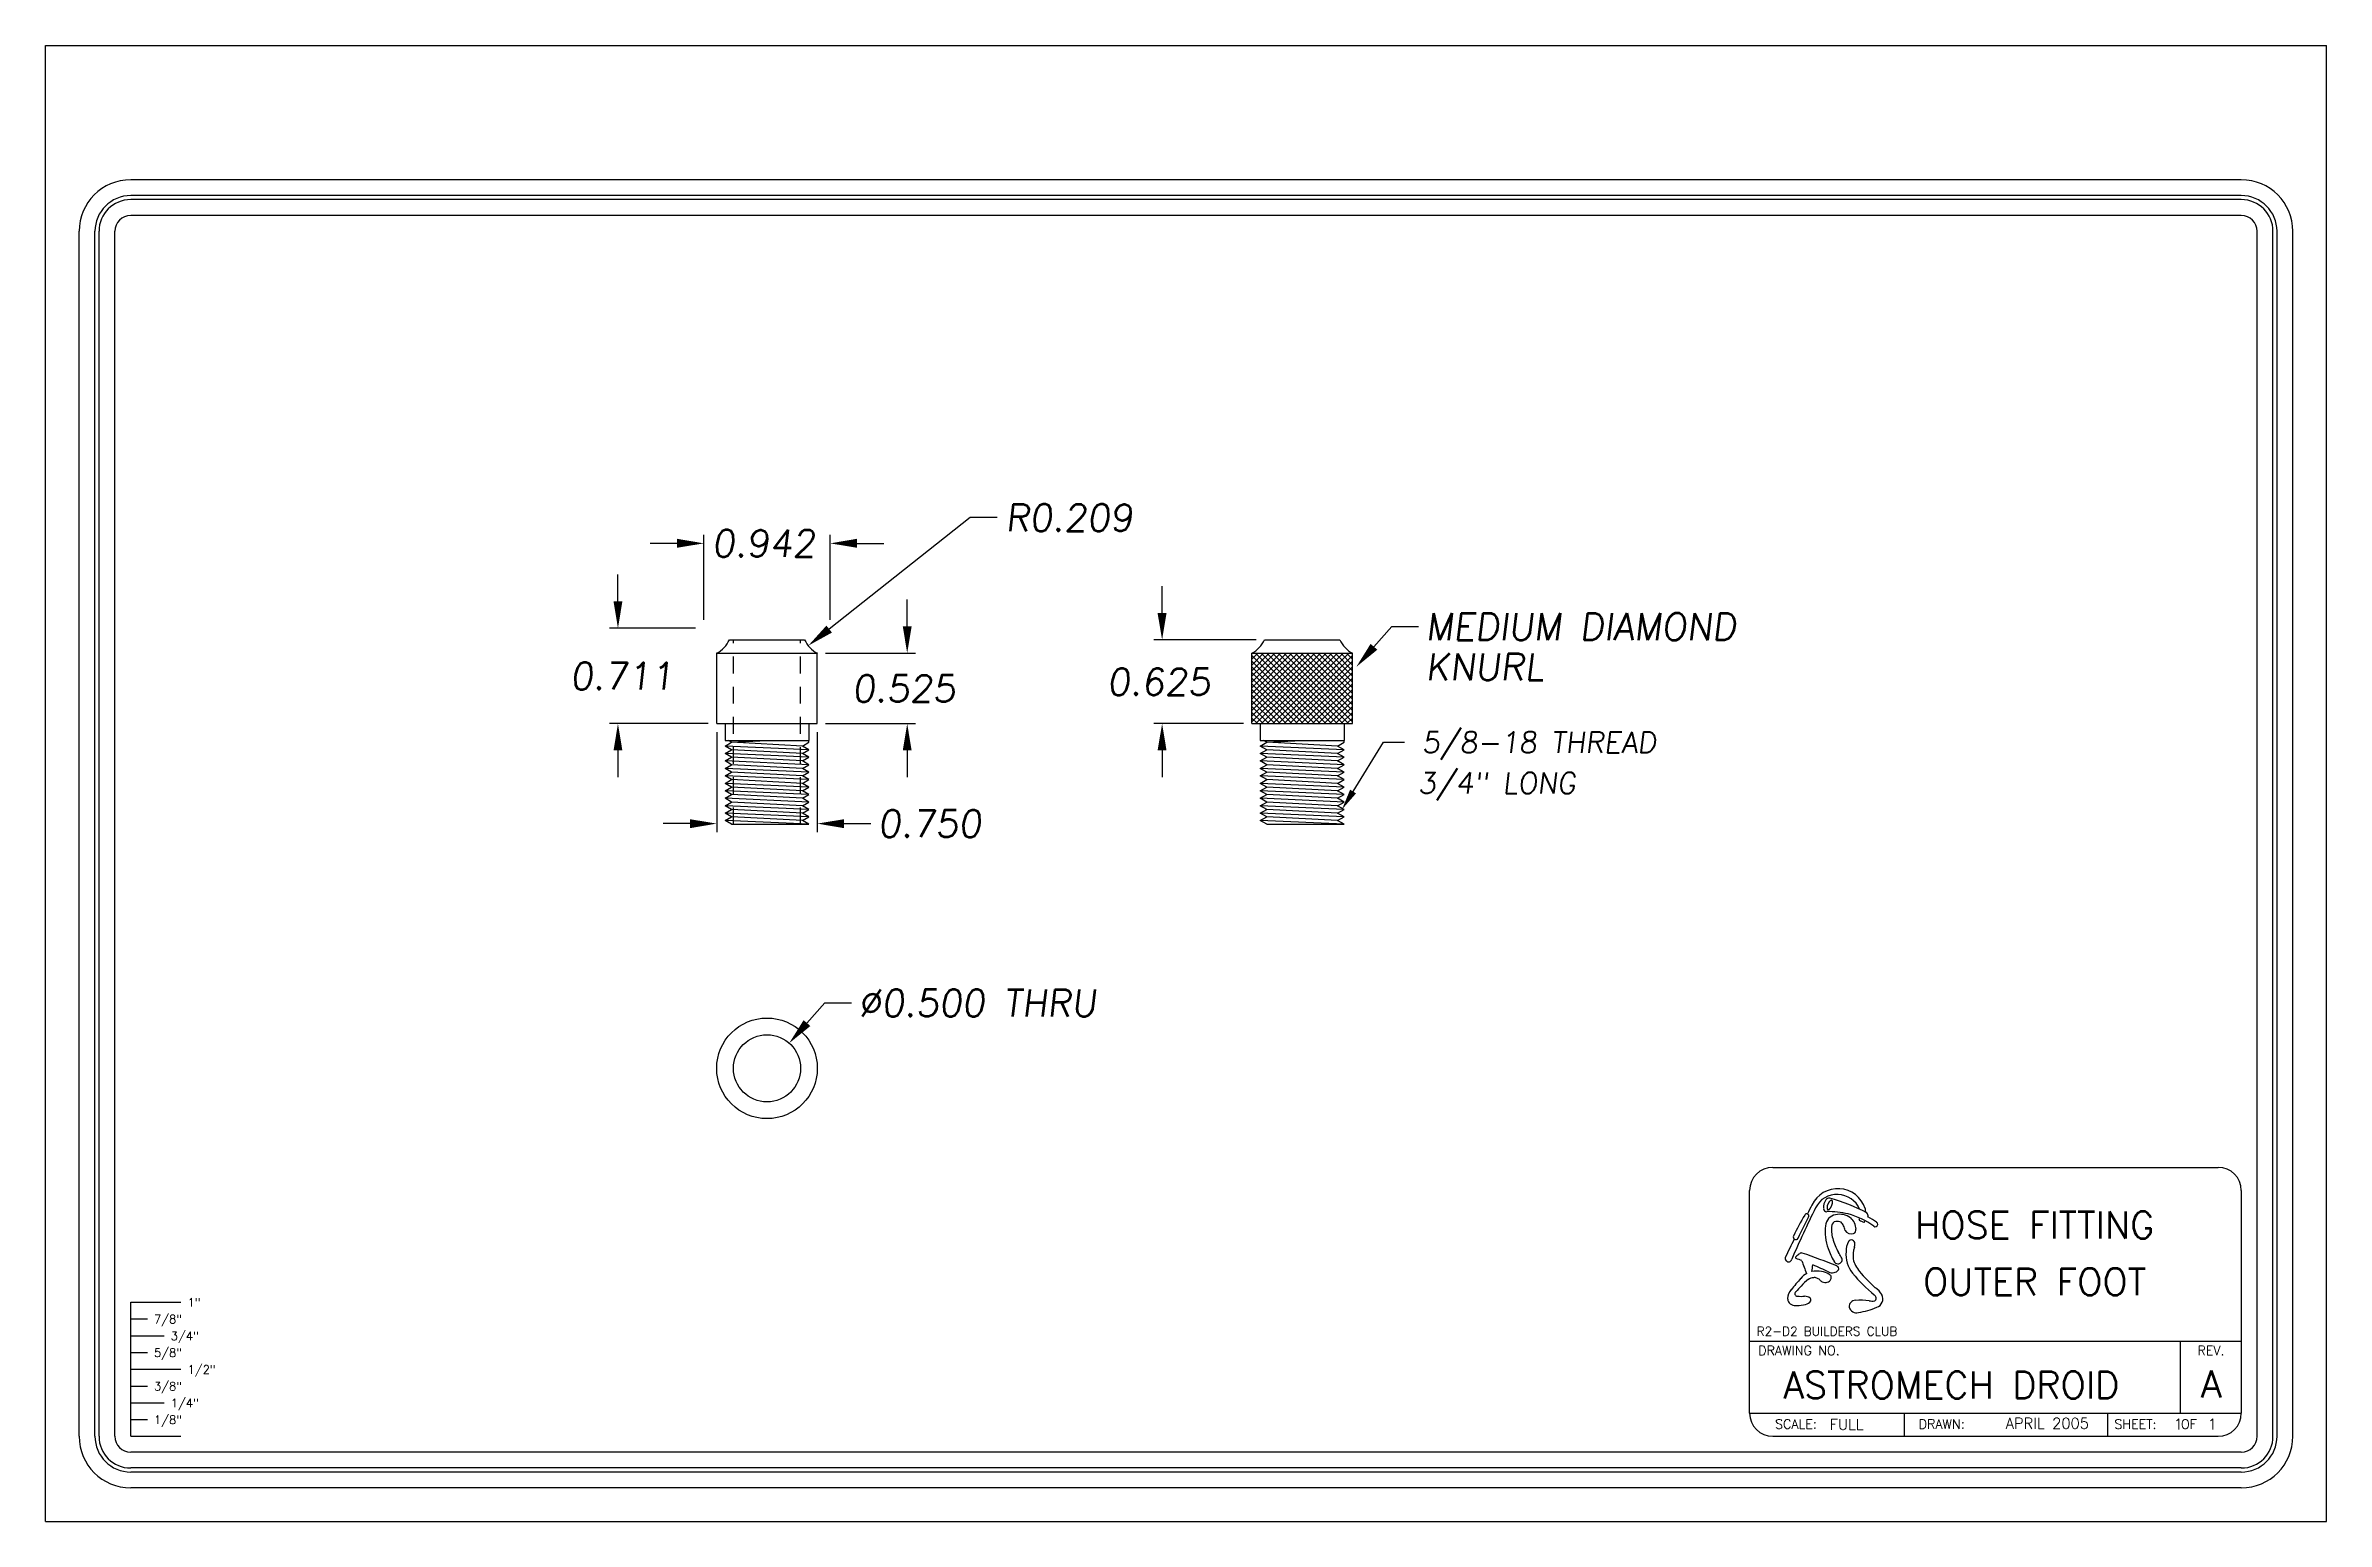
# Model space of a CAD drawing. Extents: x 0 to 17, y 0 to 11.
import ezdxf
from ezdxf.enums import TextEntityAlignment as Align

# ---------------------------------------------------------------- set-up
doc = ezdxf.new("R2010")
doc.units = 0
doc.linetypes.add('HIDDEN2', pattern=[0.1875, 0.125, -0.0625])
doc.layers.get('0').update_dxf_attribs({"linetype": 'CONTINUOUS'})
doc.layers.add('DIMENSIONS', color=1, linetype='CONTINUOUS')
doc.layers.add('FORM', color=5, linetype='CONTINUOUS')
doc.styles.get("Standard").update_dxf_attribs({"font": 'simplex', "oblique": 7})

msp = doc.modelspace()

# ---------------------------------------------------------------- linework, layer by layer
for p, q in [((0, 0), (0, 11)), ((0, 11), (17, 11)), ((17, 0), (17, 11)), ((5.002, 6.471), (5.752, 6.471)), ((5.002, 5.946), (5.002, 6.471)), ((5.097, 6.571), (5.657, 6.571)), ((5.752, 5.946), (5.752, 6.471)), ((8.991, 6.471), (9.741, 6.471)), ((8.991, 6.383), (9.078, 6.471)), ((8.991, 6.426), (9.036, 6.471)), ((8.991, 5.946), (8.991, 6.471)), ((8.991, 5.959), (9.502, 6.471)), ((8.991, 6.002), (9.46, 6.471)), ((8.991, 6.044), (9.417, 6.471)), ((8.991, 6.086), (9.375, 6.471)), ((8.991, 6.129), (9.333, 6.471)), ((8.991, 6.171), (9.29, 6.471)), ((8.991, 6.214), (9.248, 6.471)), ((8.991, 6.256), (9.205, 6.471)), ((8.991, 6.299), (9.163, 6.471)), ((8.991, 6.341), (9.12, 6.471)), ((9.542, 5.946), (9.017, 6.471)), ((9.02, 5.946), (9.545, 6.471)), ((9.585, 5.946), (9.06, 6.471)), ((9.062, 5.946), (9.587, 6.471)), ((9.086, 6.571), (9.646, 6.571)), ((9.627, 5.946), (9.102, 6.471)), ((9.105, 5.946), (9.63, 6.471)), ((9.67, 5.946), (9.145, 6.471)), ((9.147, 5.946), (9.672, 6.471)), ((9.712, 5.946), (9.187, 6.471)), ((9.189, 5.946), (9.714, 6.471)), ((9.741, 5.959), (9.23, 6.471)), ((9.741, 6.002), (9.272, 6.471)), ((9.741, 6.044), (9.314, 6.471)), ((9.741, 6.086), (9.357, 6.471)), ((9.741, 6.129), (9.399, 6.471)), ((9.741, 6.171), (9.442, 6.471)), ((9.741, 6.214), (9.484, 6.471)), ((9.741, 6.256), (9.527, 6.471)), ((9.741, 6.299), (9.569, 6.471)), ((9.741, 6.341), (9.611, 6.471)), ((9.741, 6.383), (9.654, 6.471)), ((9.741, 6.426), (9.696, 6.471)), ((9.741, 5.946), (9.741, 6.471)), ((9.5, 5.946), (8.991, 6.455)), ((9.458, 5.946), (8.991, 6.412)), ((9.415, 5.946), (8.991, 6.37)), ((9.373, 5.946), (8.991, 6.327)), ((9.232, 5.946), (9.741, 6.455)), ((9.274, 5.946), (9.741, 6.412)), ((9.317, 5.946), (9.741, 6.37)), ((9.359, 5.946), (9.741, 6.327)), ((9.33, 5.946), (8.991, 6.285)), ((9.288, 5.946), (8.991, 6.243)), ((9.246, 5.946), (8.991, 6.2)), ((9.203, 5.946), (8.991, 6.158)), ((9.402, 5.946), (9.741, 6.285)), ((9.444, 5.946), (9.741, 6.243)), ((9.486, 5.946), (9.741, 6.2)), ((9.529, 5.946), (9.741, 6.158)), ((9.161, 5.946), (8.991, 6.115)), ((9.118, 5.946), (8.991, 6.073)), ((9.076, 5.946), (8.991, 6.03)), ((9.033, 5.946), (8.991, 5.988)), ((9.571, 5.946), (9.741, 6.115)), ((9.614, 5.946), (9.741, 6.073)), ((9.656, 5.946), (9.741, 6.03)), ((9.699, 5.946), (9.741, 5.988)), ((5.002, 5.946), (5.752, 5.946)), ((5.064, 5.946), (5.064, 5.821)), ((5.064, 5.821), (5.689, 5.821)), ((5.064, 5.821), (5.689, 5.821)), ((5.064, 5.779), (5.113, 5.807)), ((5.113, 5.807), (5.089, 5.821)), ((5.113, 5.807), (5.323, 5.818)), ((5.641, 5.779), (5.113, 5.807)), ((5.641, 5.779), (5.689, 5.807)), ((5.689, 5.946), (5.689, 5.821)), ((5.689, 5.807), (5.689, 5.821)), ((8.991, 5.946), (9.741, 5.946)), ((9.053, 5.946), (9.053, 5.821)), ((9.053, 5.821), (9.678, 5.821)), ((9.053, 5.779), (9.102, 5.807)), ((9.102, 5.807), (9.078, 5.821)), ((9.102, 5.807), (9.312, 5.818)), ((9.63, 5.779), (9.102, 5.807)), ((9.63, 5.779), (9.678, 5.807)), ((9.678, 5.946), (9.678, 5.821)), ((9.678, 5.807), (9.678, 5.821)), ((5.689, 5.751), (5.064, 5.779)), ((5.113, 5.751), (5.064, 5.779)), ((5.064, 5.723), (5.113, 5.751)), ((5.689, 5.696), (5.064, 5.723)), ((5.113, 5.696), (5.064, 5.723)), ((5.064, 5.668), (5.113, 5.696)), ((5.689, 5.64), (5.064, 5.668)), ((5.113, 5.64), (5.064, 5.668)), ((5.064, 5.612), (5.113, 5.64)), ((5.689, 5.584), (5.064, 5.612)), ((5.113, 5.584), (5.064, 5.612)), ((5.641, 5.723), (5.113, 5.751)), ((5.641, 5.668), (5.113, 5.696)), ((5.641, 5.612), (5.113, 5.64)), ((5.689, 5.751), (5.641, 5.779)), ((5.641, 5.723), (5.689, 5.751)), ((5.689, 5.696), (5.641, 5.723)), ((5.641, 5.668), (5.689, 5.696)), ((5.689, 5.64), (5.641, 5.668)), ((5.641, 5.612), (5.689, 5.64)), ((5.689, 5.584), (5.641, 5.612)), ((9.102, 5.751), (9.053, 5.779)), ((9.678, 5.751), (9.053, 5.779)), ((9.053, 5.723), (9.102, 5.751)), ((9.102, 5.696), (9.053, 5.723)), ((9.678, 5.696), (9.053, 5.723)), ((9.053, 5.668), (9.102, 5.696)), ((9.102, 5.64), (9.053, 5.668)), ((9.678, 5.64), (9.053, 5.668)), ((9.053, 5.612), (9.102, 5.64)), ((9.102, 5.584), (9.053, 5.612)), ((9.678, 5.584), (9.053, 5.612)), ((9.63, 5.723), (9.102, 5.751)), ((9.63, 5.668), (9.102, 5.696)), ((9.63, 5.612), (9.102, 5.64)), ((9.678, 5.751), (9.63, 5.779)), ((9.63, 5.723), (9.678, 5.751)), ((9.678, 5.696), (9.63, 5.723)), ((9.63, 5.668), (9.678, 5.696)), ((9.678, 5.64), (9.63, 5.668)), ((9.63, 5.612), (9.678, 5.64)), ((9.678, 5.584), (9.63, 5.612)), ((5.064, 5.557), (5.113, 5.584)), ((5.689, 5.529), (5.064, 5.557)), ((5.113, 5.529), (5.064, 5.557)), ((5.064, 5.501), (5.113, 5.529)), ((5.689, 5.473), (5.064, 5.501)), ((5.113, 5.473), (5.064, 5.501)), ((5.064, 5.446), (5.113, 5.473)), ((5.689, 5.418), (5.064, 5.446)), ((5.113, 5.418), (5.064, 5.446)), ((5.641, 5.557), (5.113, 5.584)), ((5.641, 5.501), (5.113, 5.529)), ((5.641, 5.446), (5.113, 5.473)), ((5.641, 5.557), (5.689, 5.584)), ((5.689, 5.529), (5.641, 5.557)), ((5.641, 5.501), (5.689, 5.529)), ((5.689, 5.473), (5.641, 5.501)), ((5.641, 5.446), (5.689, 5.473)), ((5.689, 5.418), (5.641, 5.446)), ((9.053, 5.557), (9.102, 5.584)), ((9.102, 5.529), (9.053, 5.557)), ((9.678, 5.529), (9.053, 5.557)), ((9.053, 5.501), (9.102, 5.529)), ((9.102, 5.473), (9.053, 5.501)), ((9.678, 5.473), (9.053, 5.501)), ((9.053, 5.446), (9.102, 5.473)), ((9.102, 5.418), (9.053, 5.446)), ((9.678, 5.418), (9.053, 5.446)), ((9.63, 5.557), (9.102, 5.584)), ((9.63, 5.501), (9.102, 5.529)), ((9.63, 5.446), (9.102, 5.473)), ((9.63, 5.557), (9.678, 5.584)), ((9.678, 5.529), (9.63, 5.557)), ((9.63, 5.501), (9.678, 5.529)), ((9.678, 5.473), (9.63, 5.501)), ((9.63, 5.446), (9.678, 5.473)), ((9.678, 5.418), (9.63, 5.446)), ((5.064, 5.39), (5.113, 5.418)), ((5.689, 5.362), (5.064, 5.39)), ((5.113, 5.362), (5.064, 5.39)), ((5.064, 5.334), (5.113, 5.362)), ((5.689, 5.307), (5.064, 5.334)), ((5.113, 5.307), (5.064, 5.334)), ((5.064, 5.279), (5.113, 5.307)), ((5.689, 5.251), (5.064, 5.279)), ((5.113, 5.251), (5.064, 5.279)), ((5.641, 5.39), (5.113, 5.418)), ((5.641, 5.334), (5.113, 5.362)), ((5.641, 5.279), (5.113, 5.307)), ((5.641, 5.39), (5.689, 5.418)), ((5.689, 5.362), (5.641, 5.39)), ((5.641, 5.334), (5.689, 5.362)), ((5.689, 5.307), (5.641, 5.334)), ((5.641, 5.279), (5.689, 5.307)), ((5.689, 5.251), (5.641, 5.279)), ((9.053, 5.39), (9.102, 5.418)), ((9.102, 5.362), (9.053, 5.39)), ((9.678, 5.362), (9.053, 5.39)), ((9.053, 5.334), (9.102, 5.362)), ((9.102, 5.307), (9.053, 5.334)), ((9.678, 5.307), (9.053, 5.334)), ((9.053, 5.279), (9.102, 5.307)), ((9.102, 5.251), (9.053, 5.279)), ((9.678, 5.251), (9.053, 5.279)), ((9.63, 5.39), (9.102, 5.418)), ((9.63, 5.334), (9.102, 5.362)), ((9.63, 5.279), (9.102, 5.307)), ((9.63, 5.39), (9.678, 5.418)), ((9.678, 5.362), (9.63, 5.39)), ((9.63, 5.334), (9.678, 5.362)), ((9.678, 5.307), (9.63, 5.334)), ((9.63, 5.279), (9.678, 5.307)), ((9.678, 5.251), (9.63, 5.279)), ((5.064, 5.223), (5.113, 5.251)), ((5.689, 5.196), (5.064, 5.223)), ((5.113, 5.196), (5.064, 5.223)), ((5.641, 5.223), (5.113, 5.251)), ((5.113, 5.196), (5.689, 5.196)), ((5.641, 5.223), (5.689, 5.251)), ((5.689, 5.196), (5.641, 5.223)), ((9.053, 5.223), (9.102, 5.251)), ((9.102, 5.196), (9.053, 5.223)), ((9.678, 5.196), (9.053, 5.223)), ((9.63, 5.223), (9.102, 5.251)), ((9.102, 5.196), (9.678, 5.196)), ((9.63, 5.223), (9.678, 5.251)), ((9.678, 5.196), (9.63, 5.223)), ((0.634, 0.634), (0.634, 1.634)), ((0.634, 1.634), (1.009, 1.634)), ((0.634, 1.509), (0.759, 1.509)), ((0.634, 1.384), (0.884, 1.384)), ((0.634, 1.259), (0.759, 1.259)), ((0.634, 1.134), (1.009, 1.134)), ((0.634, 1.009), (0.759, 1.009)), ((0.634, 0.884), (0.884, 0.884)), ((0.634, 0.759), (0.759, 0.759)), ((0.634, 0.634), (1.009, 0.634)), ((0, 0), (17, 0))]:
    msp.add_line(p, q)
at = {"linetype": 'HIDDEN2'}
for p, q in [((5.127, 5.196), (5.127, 6.571)), ((5.627, 5.196), (5.627, 6.571))]:
    msp.add_line(p, q, dxfattribs=at)
for radius in [0.375, 0.25]:
    msp.add_circle((5.377, 3.377), radius)
for centre, start, end in [((4.906, 6.657), 297.235, 335.7026), ((5.848, 6.657), 204.2974, 242.765), ((8.895, 6.657), 297.235, 335.7026), ((9.837, 6.657), 204.2974, 242.765)]:
    msp.add_arc(centre, 0.209, start, end)
at = {"layer": 'DIMENSIONS'}
for p, q in [((6.892, 7.482), (5.84, 6.651)), ((7.092, 7.482), (6.892, 7.482)), ((4.906, 6.719), (4.906, 7.353)), ((5.848, 6.719), (5.848, 7.353)), ((4.706, 7.29), (4.506, 7.29)), ((6.048, 7.29), (6.248, 7.29)), ((4.266, 6.857), (4.266, 7.057)), ((8.322, 6.771), (8.322, 6.971)), ((6.422, 6.671), (6.422, 6.871)), ((4.844, 6.657), (4.203, 6.657)), ((9.901, 6.519), (10.034, 6.669)), ((10.034, 6.669), (10.234, 6.669)), ((5.814, 6.471), (6.484, 6.471)), ((9.023, 6.571), (8.259, 6.571)), ((4.939, 5.946), (4.203, 5.946)), ((5.002, 5.883), (5.002, 5.138)), ((5.752, 5.883), (5.752, 5.138)), ((5.814, 5.946), (6.484, 5.946)), ((8.928, 5.946), (8.259, 5.946)), ((4.266, 5.746), (4.266, 5.546)), ((6.422, 5.746), (6.422, 5.546)), ((8.322, 5.746), (8.322, 5.546)), ((4.802, 5.201), (4.602, 5.201)), ((5.952, 5.201), (6.152, 5.201)), ((5.675, 3.714), (5.807, 3.864)), ((5.807, 3.864), (6.007, 3.864))]:
    msp.add_line(p, q, dxfattribs=at)
msp.add_lwpolyline([(9.745, 5.44), (9.973, 5.807), (10.129, 5.807)], dxfattribs=at)
for points in [[(4.706, 7.324), (4.706, 7.257), (4.906, 7.29)], [(6.048, 7.324), (6.048, 7.257), (5.848, 7.29)], [(4.233, 6.857), (4.299, 6.857), (4.266, 6.657)], [(5.82, 6.677), (5.861, 6.625), (5.684, 6.527)], [(6.389, 6.671), (6.455, 6.671), (6.422, 6.471)], [(8.288, 6.771), (8.355, 6.771), (8.322, 6.571)], [(9.876, 6.541), (9.926, 6.497), (9.769, 6.369)], [(4.233, 5.746), (4.299, 5.746), (4.266, 5.946)], [(6.389, 5.746), (6.455, 5.746), (6.422, 5.946)], [(8.288, 5.746), (8.355, 5.746), (8.322, 5.946)], [(9.723, 5.454), (9.663, 5.307), (9.767, 5.426)], [(4.802, 5.234), (4.802, 5.167), (5.002, 5.201)], [(5.952, 5.234), (5.952, 5.167), (5.752, 5.201)], [(5.65, 3.736), (5.7, 3.692), (5.542, 3.564)]]:
    msp.add_solid(points, dxfattribs=at)
at = {"layer": 'FORM'}
for p, q in [((16.366, 10), (0.634, 10)), ((16.366, 9.882), (0.634, 9.882)), ((16.366, 9.852), (0.634, 9.852)), ((16.366, 9.734), (0.634, 9.734)), ((0.25, 0.634), (0.25, 9.616)), ((0.368, 0.634), (0.368, 9.616)), ((0.398, 0.634), (0.398, 9.616)), ((0.516, 0.634), (0.516, 9.616)), ((16.484, 0.634), (16.484, 9.616)), ((16.602, 0.634), (16.602, 9.616)), ((16.632, 0.634), (16.632, 9.616)), ((16.75, 0.634), (16.75, 9.616)), ((16.366, 0.516), (0.634, 0.516)), ((16.366, 0.398), (0.634, 0.398)), ((16.366, 0.368), (0.634, 0.368)), ((16.366, 0.25), (0.634, 0.25))]:
    msp.add_line(p, q, dxfattribs=at)
at = {"layer": 'FORM', "linetype": 'CONTINUOUS'}
for p, q in [((12.874, 2.639), (16.193, 2.639)), ((12.701, 0.807), (12.701, 2.466)), ((16.366, 2.466), (16.366, 0.807)), ((12.701, 1.343), (16.366, 1.343)), ((15.909, 1.343), (15.909, 0.807)), ((12.701, 0.807), (16.366, 0.807)), ((13.853, 0.807), (13.853, 0.634)), ((15.368, 0.805), (15.368, 0.632)), ((12.874, 0.634), (16.193, 0.634))]:
    msp.add_line(p, q, dxfattribs=at)
at = {"layer": 'FORM', "color": 1}
msp.add_polyline3d([(13.314, 2.393, 0), (13.313, 2.393, 0), (13.312, 2.393, 0), (13.311, 2.394, 0), (13.31, 2.394, 0), (13.31, 2.393, 0), (13.309, 2.393, 0), (13.308, 2.393, 0), (13.307, 2.393, 0), (13.306, 2.392, 0), (13.305, 2.392, 0), (13.304, 2.391, 0), (13.303, 2.391, 0), (13.302, 2.39, 0), (13.301, 2.389, 0), (13.3, 2.388, 0), (13.299, 2.387, 0), (13.298, 2.386, 0), (13.297, 2.385, 0), (13.296, 2.384, 0), (13.295, 2.383, 0), (13.294, 2.382, 0), (13.293, 2.38, 0), (13.292, 2.379, 0), (13.291, 2.377, 0), (13.29, 2.376, 0), (13.289, 2.374, 0), (13.288, 2.373, 0), (13.287, 2.371, 0), (13.287, 2.37, 0), (13.286, 2.368, 0), (13.285, 2.366, 0), (13.284, 2.365, 0), (13.284, 2.363, 0), (13.283, 2.361, 0), (13.282, 2.36, 0), (13.282, 2.358, 0), (13.281, 2.356, 0), (13.28, 2.354, 0), (13.28, 2.353, 0), (13.28, 2.351, 0), (13.279, 2.349, 0), (13.279, 2.348, 0), (13.278, 2.346, 0), (13.278, 2.344, 0), (13.278, 2.343, 0), (13.278, 2.341, 0), (13.278, 2.34, 0), (13.278, 2.338, 0), (13.278, 2.337, 0), (13.278, 2.336, 0), (13.278, 2.334, 0), (13.278, 2.333, 0), (13.278, 2.332, 0), (13.278, 2.331, 0), (13.279, 2.33, 0), (13.279, 2.329, 0), (13.279, 2.328, 0), (13.28, 2.327, 0), (13.28, 2.327, 0), (13.281, 2.326, 0), (13.281, 2.325, 0), (13.282, 2.325, 0), (13.283, 2.324, 0), (13.283, 2.324, 0), (13.284, 2.324, 0), (13.285, 2.324, 0), (13.286, 2.323, 0), (13.286, 2.323, 0), (13.287, 2.323, 0), (13.288, 2.324, 0), (13.289, 2.324, 0), (13.29, 2.324, 0), (13.291, 2.325, 0), (13.292, 2.325, 0), (13.293, 2.326, 0), (13.294, 2.326, 0), (13.295, 2.327, 0), (13.296, 2.328, 0), (13.297, 2.329, 0), (13.298, 2.33, 0), (13.299, 2.331, 0), (13.3, 2.332, 0), (13.301, 2.333, 0), (13.302, 2.334, 0), (13.303, 2.335, 0), (13.304, 2.337, 0), (13.305, 2.338, 0), (13.306, 2.34, 0), (13.307, 2.341, 0), (13.308, 2.342, 0), (13.309, 2.344, 0), (13.309, 2.346, 0), (13.31, 2.347, 0), (13.311, 2.349, 0), (13.312, 2.351, 0), (13.313, 2.352, 0), (13.313, 2.354, 0), (13.314, 2.356, 0), (13.315, 2.357, 0), (13.315, 2.359, 0), (13.316, 2.361, 0), (13.316, 2.363, 0), (13.317, 2.364, 0), (13.317, 2.366, 0), (13.318, 2.368, 0), (13.318, 2.369, 0), (13.318, 2.371, 0), (13.319, 2.372, 0), (13.319, 2.374, 0), (13.319, 2.376, 0), (13.319, 2.377, 0), (13.319, 2.378, 0), (13.319, 2.38, 0), (13.319, 2.381, 0), (13.319, 2.382, 0), (13.319, 2.384, 0), (13.319, 2.385, 0), (13.319, 2.386, 0), (13.318, 2.387, 0), (13.318, 2.388, 0), (13.318, 2.389, 0), (13.317, 2.39, 0), (13.317, 2.39, 0), (13.316, 2.391, 0), (13.316, 2.392, 0), (13.315, 2.392, 0), (13.314, 2.393, 0), (13.314, 2.393, 0)], dxfattribs=at)
at = {"layer": 'FORM'}
for centre, radius, start, end in [((0.634, 9.616), 0.384, 90, 180), ((0.634, 9.616), 0.266, 90, 180), ((16.366, 9.616), 0.384, 0, 90), ((16.366, 9.616), 0.266, 0, 90), ((0.634, 9.616), 0.236, 90, 180), ((0.634, 9.616), 0.118, 90, 180), ((16.366, 9.616), 0.236, 0, 90), ((16.366, 9.616), 0.118, 0, 90), ((0.634, 0.634), 0.384, 180, 270), ((0.634, 0.634), 0.266, 180, 270), ((0.634, 0.634), 0.236, 180, 270), ((0.634, 0.634), 0.118, 180, 270), ((16.366, 0.634), 0.384, 270, 0), ((16.366, 0.634), 0.266, 270, 0), ((16.366, 0.634), 0.236, 270, 0), ((16.366, 0.634), 0.118, 270, 0)]:
    msp.add_arc(centre, radius, start, end, dxfattribs=at)
at = {"layer": 'FORM', "linetype": 'CONTINUOUS'}
for centre, start, end in [((12.874, 2.466), 90, 180), ((16.193, 2.466), 360, 90), ((12.874, 0.807), 180, 270), ((16.193, 0.807), 270, 0)]:
    msp.add_arc(centre, 0.173, start, end, dxfattribs=at)
at = {"layer": 'FORM', "color": 7}
for centre, radius, start, end in [((13.359, 2.266), 0.214, 18.2326, 154.6361), ((13.347, 2.267), 0.169, 85.4854, 155.5007), ((13.355, 2.255), 0.181, 23.4687, 88.1516), ((20.357, -1.221), 7.999, 153.5831, 156.6069), ((19.202, -0.806), 6.815, 152.341, 152.9694), ((13.356, 2.197), 0.0894, 99.8697, 175.5952), ((13.349, 2.199), 0.0369, 100.0375, 170.9848), ((13.372, 2.149), 0.14, 54.1043, 102.9674), ((13.35, 2.146), 0.0895, 68.785, 94.7421), ((13.338, 2.18), 0.0669, 20.1831, 47.8338), ((13.38, 2.176), 0.114, 0.8907, 49.1139), ((13.432, 2.295), 0.0956, 333.247, 339.1268), ((13.522, 2.25), 0.00548, 157.3748, 243.1832), ((13.649, 2.484), 0.272, 241.5397, 249.3399), ((13.554, 2.232), 0.00301, 246.7424, 343.5507), ((13.423, 2.289), 0.146, 336.9972, 341.1119), ((13.423, 2.289), 0.146, 5.638, 17.7915), ((19.278, -1.028), 6.986, 153.3711, 154.604), ((13.622, 2.156), 0.358, 172.3003, 200.1263), ((13.523, 2.173), 0.212, 171.5259, 197.4947), ((13.768, 2.232), 0.464, 195.3231, 209.2908), ((13.225, 2.121), 0.194, 14.2811, 24.9473), ((13.459, 2.196), 0.0537, 210.2865, 287.2592), ((13.554, 2.018), 0.134, 149.9608, 183.0164), ((13.46, 2.073), 0.0255, 69.7642, 151.8988), ((13.457, 2.071), 0.0282, 357.6694, 65.2511), ((13.694, 1.976), 0.222, 162.8186, 185.355), ((13.464, 2.173), 0.0302, 291.9673, 10.2011), ((13.39, 2.066), 0.0948, 345.3619, 2.6057), ((12.991, 1.96), 0.0252, 161.1287, 346.893), ((13.05, 1.966), 0.00704, 120.5491, 251.4839), ((13.181, 1.837), 0.191, 124.2548, 135.0129), ((12.103, -0.67), 2.794, 69.2866, 70.2231), ((13.089, 1.98), 0.0209, 76.4452, 134.3635), ((13.943, 2.212), 0.894, 197.5192, 203.9815), ((10.795, -4.53), 6.923, 68.3272, 70.6061), ((12.9, 1.927), 0.272, 346.5241, 356.715), ((12.103, -0.67), 2.794, 64.8574, 67.5151), ((13.878, 2.256), 0.633, 200.6463, 210.0465), ((13.359, 1.951), 0.0317, 201.5645, 38.0941), ((13.324, 1.902), 0.0475, 277.7873, 324.4296), ((13.347, 1.885), 0.0188, 325.5245, 75.3405), ((13.006, 1.765), 0.43, 28.4319, 33.8655), ((13.653, 1.994), 0.234, 175.9752, 218.045), ((13.669, 1.999), 0.201, 192.3535, 222.302), ((13.102, 1.652), 0.119, 140.5469, 175.5193), ((14.274, 0.719), 1.616, 137.4564, 141.4055), ((13.053, 1.697), 0.0157, 124.2549, 201.2233), ((13.629, 1.201), 0.775, 134.541, 138.9147), ((13.224, 1.689), 0.187, 121.505, 139.0958), ((13.334, 1.543), 0.326, 126.6804, 139.7871), ((13.177, 1.751), 0.0646, 90, 125.5975), ((13.198, 1.613), 0.253, 81.0168, 97.6796), ((13.184, 1.779), 0.0382, 63.4627, 100.742), ((13.187, 1.758), 0.0564, 50.0038, 75.5417), ((13.288, 1.858), 0.0862, 221.1819, 237.6838), ((13.214, 1.714), 0.151, 58.748, 81.1062), ((13.266, 1.85), 0.0691, 250.0839, 281.7545), ((13.275, 1.814), 0.0319, 277.7057, 342.6988), ((13.315, 1.91), 0.057, 243.4858, 285.1066), ((13.283, 1.818), 0.0264, 329.1857, 69.5272), ((14.396, 2.617), 1.204, 219.6028, 230.5002), ((14.361, 2.557), 1.09, 219.5063, 228.4276), ((13.521, 1.581), 0.199, 32.9711, 53.7284), ((13.018, 1.66), 0.0341, 178.8843, 204.47), ((13.028, 1.656), 0.0426, 192.6455, 248.2224), ((13.047, 1.691), 0.0819, 245.4026, 275.4098), ((13.058, 1.699), 0.0205, 201.8253, 267.1645), ((13.045, 1.921), 0.312, 271.6993, 283.3954), ((13.084, 1.861), 0.184, 261.666, 278.334), ((13.112, 1.611), 0.0671, 52.9907, 91.7489), ((13.101, 1.684), 0.0687, 283.5752, 324.5897), ((13.14, 1.652), 0.0183, 337.1416, 47.565), ((13.489, 1.601), 0.0467, 88.4325, 186.6263), ((13.497, 1.611), 0.0558, 195.7266, 285.3807), ((13.529, 1.227), 0.422, 81.4266, 95.2081), ((13.431, 2.105), 0.554, 278.3733, 293.1521), ((13.617, 1.756), 0.114, 257.5181, 277.231), ((13.607, 1.659), 0.037, 12.0254, 52.1436), ((13.623, 1.662), 0.021, 292.2603, 12.8674), ((13.628, 1.659), 0.0664, 287.7475, 27.3521)]:
    msp.add_arc(centre, radius, start, end, dxfattribs=at)
at = {"layer": 'FORM', "color": 5}
for centre, radius, start, end in [((13.355, 2.339), 0.104, 145.6086, 184.3667), ((13.291, 2.383), 0.0258, 75.2447, 147.693), ((12.984, 1.204), 1.245, 61.6372, 75.392), ((14.386, 1.5), 1.495, 148.4149, 155.1985), ((14.675, 1.398), 1.764, 150.4088, 156.2074), ((13.126, 2.276), 0.0165, 335.3232, 152.6722), ((13.275, 2.332), 0.0237, 183.998, 273.3138), ((13.272, 1.495), 0.814, 78.393, 89.648), ((13.263, 1.683), 0.633, 54.9325, 74.1529), ((13.552, 2.278), 0.0315, 342.6983, 41.6728), ((13.43, 1.943), 0.36, 52.7669, 65.0636), ((13.638, 2.214), 0.0177, 227.6203, 57.4121), ((13.045, 2.119), 0.0189, 152.1811, 330.991)]:
    msp.add_arc(centre, radius, start, end, dxfattribs=at)

# ---------------------------------------------------------------- texts
for s, p in [('7/8"', (0.808, 1.476)), ('1"', (1.058, 1.601)), ('3/4"', (0.933, 1.351)), ('5/8"', (0.808, 1.226)), ('3/8"', (0.808, 0.976)), ('1/2"', (1.058, 1.101)), ('1/4"', (0.933, 0.851)), ('1/8"', (0.808, 0.726))]:
    msp.add_text(s, height=0.0625).set_placement(p)
at = {"layer": 'DIMENSIONS', "oblique": 7}
for s, height, p in [('R0.209', 0.2, (7.154, 7.382)), ('0.942', 0.2, (4.967, 7.19)), ('MEDIUM DIAMOND', 0.2, (10.286, 6.569)), ('KNURL', 0.2, (10.286, 6.27)), ('0.711', 0.2, (3.91, 6.201)), ('0.525', 0.2, (6.012, 6.108)), ('0.625', 0.2, (7.912, 6.158)), ('5/8-18 THREAD', 0.156, (10.259, 5.729)), ('3/4" LONG', 0.156, (10.23, 5.426)), ('0.750', 0.2, (6.204, 5.101)), ('%%C0.500 THRU', 0.2, (6.059, 3.764))]:
    msp.add_text(s, height=height, dxfattribs=at).set_placement(p)
at = {"layer": 'FORM'}
for s, height, p in [('HOSE FITTING', 0.20008, (14.825, 2.109)), ('OUTER FOOT', 0.2001, (14.825, 1.686))]:
    msp.add_text(s, height=height, dxfattribs=at).set_placement(p, align=Align.CENTER)
at = {"layer": 'FORM', "color": 7}
msp.add_text('R2-D2 BUILDERS CLUB', height=0.06617, dxfattribs=at).set_placement((12.753, 1.384))
at = {"layer": 'FORM', "linetype": 'CONTINUOUS'}
for s, height, p in [('DRAWING NO.', 0.06915, (12.765, 1.239)), ('SCALE:', 0.0691, (12.891, 0.691)), ('DRAWN:', 0.0691, (13.961, 0.691)), ('SHEET:   OF', 0.06915, (15.42, 0.69))]:
    msp.add_text(s, height=height, dxfattribs=at).set_placement(p)
msp.add_text('REV.', height=0.0691, dxfattribs=at).set_placement((16.14, 1.239), align=Align.CENTER)
at = {"layer": 'FORM'}
for s, height, p in [('ASTROMECH DROID', 0.20008, (12.952, 0.916)), ('A', 0.2, (16.064, 0.924)), ('FULL', 0.08, (13.297, 0.683)), ('1   1', 0.08, (15.862, 0.685))]:
    msp.add_text(s, height=height, dxfattribs=at).set_placement(p)
msp.add_text('APRIL 2005', height=0.08, dxfattribs=at).set_placement((15.23, 0.691), align=Align.RIGHT)

doc.saveas('drawing.dxf')
